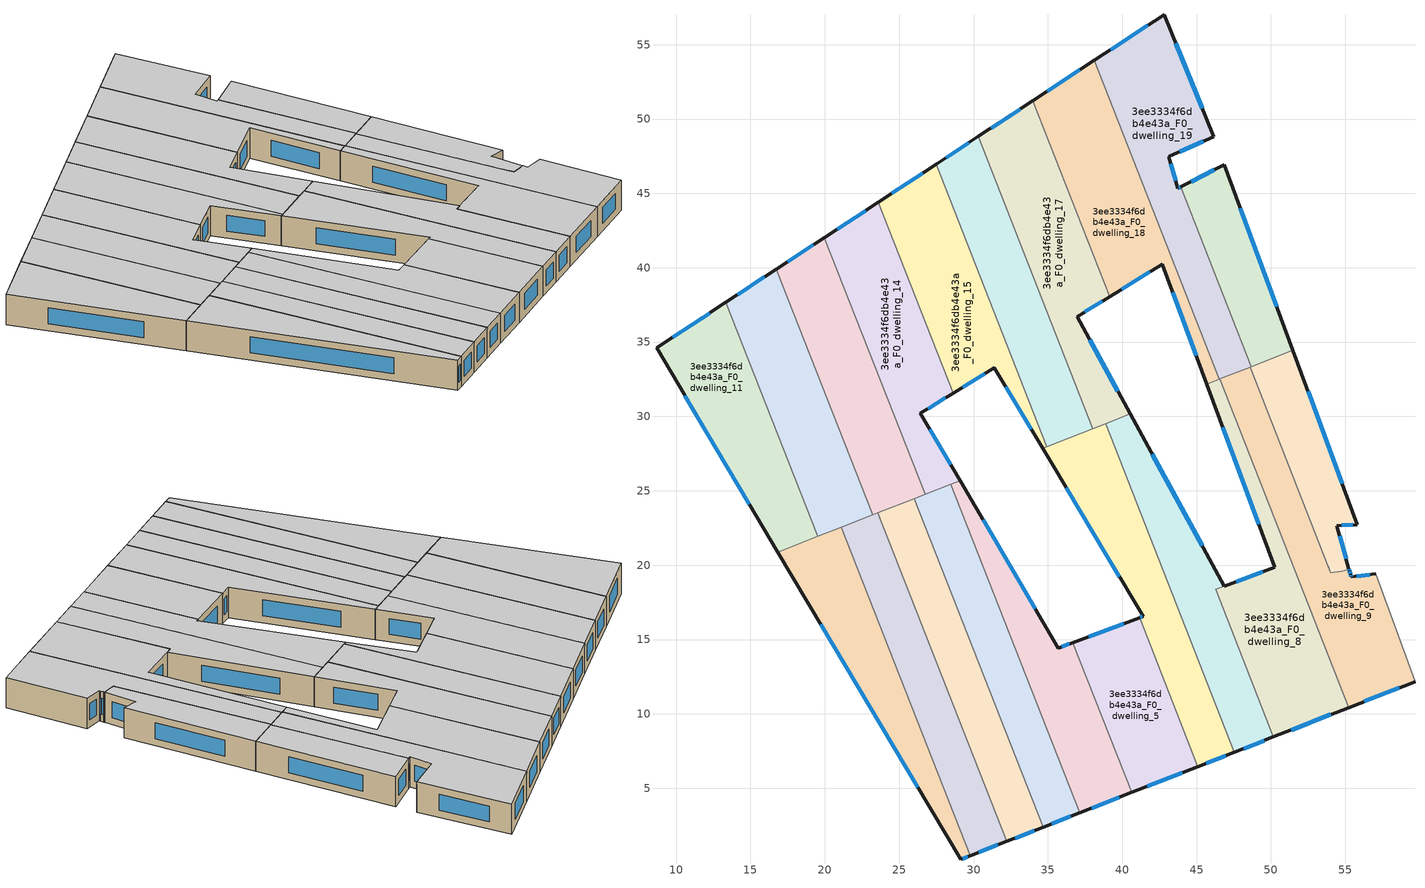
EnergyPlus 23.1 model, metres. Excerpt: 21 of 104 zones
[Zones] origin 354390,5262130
3ee3334f6db4e43a_F0_dwelling_0
 floor ground (EU_floor_Construction): 21.11,22.55 29.77,0.46 29.12,0.21 16.84,20.88 z0
 wall outside (EU_wall_Construction): 16.84,20.88 29.12,0.21 29.77,0.46 z0:3
 wall to 3ee3334f6db4e43a_F0_dwelling_1 (EU_wall_Construction): 29.77,0.46 21.11,22.55 z0:3
 wall to 3ee3334f6db4e43a_F0_dwelling_11 (EU_wall_Construction): 19.52,21.93 16.84,20.88 z0:3
 wall to 3ee3334f6db4e43a_F0_dwelling_12 (EU_wall_Construction): 21.11,22.55 19.52,21.93 z0:3
 window (EU_Window_Construction): 29.28,0.27 29.61,0.4 / 19.73,16.03 26.24,5.07 z0.7:2.3
 ceiling to 3ee3334f6db4e43a_F1_dwelling_0 (EU_floor_Construction): 29.77,0.46 21.11,22.55 16.84,20.88 29.12,0.21 z3
3ee3334f6db4e43a_F0_dwelling_1
 floor ground (EU_floor_Construction): 23.57,23.52 32.22,1.42 29.77,0.46 21.11,22.55 z0
 wall outside (EU_wall_Construction): 29.77,0.46 32.22,1.42 z0:3
 wall to 3ee3334f6db4e43a_F0_dwelling_2 (EU_wall_Construction): 32.22,1.42 23.57,23.52 z0:3
 wall to 3ee3334f6db4e43a_F0_dwelling_12 (EU_wall_Construction): 23.21,23.38 21.11,22.55 z0:3
 wall to 3ee3334f6db4e43a_F0_dwelling_13 (EU_wall_Construction): 23.56,23.52 23.21,23.38 z0:3
 window (EU_Window_Construction): 30.34,0.69 31.64,1.2 z0.7:2.3
 ceiling to 3ee3334f6db4e43a_F1_dwelling_1 (EU_floor_Construction): 32.22,1.42 23.57,23.52 21.11,22.55 29.77,0.46 z3
3ee3334f6db4e43a_F0_dwelling_10
 floor ground (EU_floor_Construction): 51.48,34.45 55.81,22.73 54.42,22.67 55.24,19.74 54.76,19.58 54.02,19.48 53.97,19.63 53.88,19.85 53.86,19.91 48.6,33.32 z0
 wall outside (EU_wall_Construction): 55.24,19.74 54.42,22.67 55.81,22.73 51.48,34.45 z0:3
 wall to 3ee3334f6db4e43a_F0_dwelling_9 (EU_wall_Construction): 48.6,33.32 53.86,19.91 53.88,19.85 53.97,19.63 54.02,19.48 54.76,19.58 55.24,19.74 z0:3
 wall to 3ee3334f6db4e43a_F0_dwelling_20 (EU_wall_Construction): 51.48,34.45 48.68,33.36 z0:3
 wall to 3ee3334f6db4e43a_F0_dwelling_19 (EU_wall_Construction): 48.68,33.36 48.6,33.32 z0:3
 window (EU_Window_Construction): 54.79,25.48 52.49,31.7 / 54.75,22.68 55.49,22.72 / 55.05,20.43 54.62,21.98 z0.7:2.3
 ceiling to 3ee3334f6db4e43a_F1_dwelling_10 (EU_floor_Construction): 55.24,19.74 54.42,22.67 55.81,22.73 51.48,34.45 48.6,33.32 53.86,19.91 53.88,19.85 53.97,19.63 54.02,19.48 54.76,19.58 z3
3ee3334f6db4e43a_F0_dwelling_11
 floor ground (EU_floor_Construction): 13.35,37.67 19.52,21.93 16.84,20.88 8.68,34.61 z0
 wall outside (EU_wall_Construction): 13.35,37.67 8.68,34.61 16.84,20.88 z0:3
 wall to 3ee3334f6db4e43a_F0_dwelling_12 (EU_wall_Construction): 19.52,21.93 13.35,37.67 z0:3
 window (EU_Window_Construction): 10.6,31.39 14.93,24.11 / 12.25,36.96 9.78,35.33 z0.7:2.3
 ceiling to 3ee3334f6db4e43a_F1_dwelling_11 (EU_floor_Construction): 19.52,21.93 13.35,37.67 8.68,34.61 16.84,20.88 z3
3ee3334f6db4e43a_F0_dwelling_12
 floor ground (EU_floor_Construction): 16.74,39.9 23.21,23.38 19.52,21.93 13.35,37.67 z0
 wall outside (EU_wall_Construction): 16.74,39.9 13.35,37.67 z0:3
 wall to 3ee3334f6db4e43a_F0_dwelling_13 (EU_wall_Construction): 23.21,23.38 16.74,39.9 z0:3
 window (EU_Window_Construction): 15.94,39.38 14.14,38.2 z0.7:2.3
 ceiling to 3ee3334f6db4e43a_F1_dwelling_12 (EU_floor_Construction): 23.21,23.38 16.74,39.9 13.35,37.67 19.52,21.93 z3
3ee3334f6db4e43a_F0_dwelling_13
 floor ground (EU_floor_Construction): 19.98,42.03 26.74,24.76 23.21,23.38 16.74,39.9 z0
 wall outside (EU_wall_Construction): 19.98,42.03 16.74,39.9 z0:3
 wall to 3ee3334f6db4e43a_F0_dwelling_14 (EU_wall_Construction): 26.74,24.76 19.98,42.03 z0:3
 wall to 3ee3334f6db4e43a_F0_dwelling_2 (EU_wall_Construction): 23.57,23.52 26.02,24.48 z0:3
 wall to 3ee3334f6db4e43a_F0_dwelling_3 (EU_wall_Construction): 26.02,24.48 26.74,24.76 z0:3
 window (EU_Window_Construction): 19.22,41.53 17.5,40.4 z0.7:2.3
 ceiling to 3ee3334f6db4e43a_F1_dwelling_13 (EU_floor_Construction): 26.74,24.76 19.98,42.03 16.74,39.9 23.21,23.38 z3
3ee3334f6db4e43a_F0_dwelling_14
 floor ground (EU_floor_Construction): 23.59,44.4 28.62,31.56 26.43,30.21 29.09,25.68 26.74,24.76 19.98,42.03 z0
 wall outside (EU_wall_Construction): 23.59,44.4 19.98,42.03 / 29.09,25.68 26.43,30.21 28.62,31.56 z0:3
 wall to 3ee3334f6db4e43a_F0_dwelling_15 (EU_wall_Construction): 28.62,31.56 23.59,44.4 z0:3
 wall to 3ee3334f6db4e43a_F0_dwelling_3 (EU_wall_Construction): 26.74,24.76 28.47,25.44 z0:3
 wall to 3ee3334f6db4e43a_F0_dwelling_4 (EU_wall_Construction): 28.47,25.44 29.09,25.68 z0:3
 window (EU_Window_Construction): 22.75,43.84 20.83,42.59 / 26.95,30.53 28.11,31.24 / 28.47,26.75 27.06,29.15 z0.7:2.3
 ceiling to 3ee3334f6db4e43a_F1_dwelling_14 (EU_floor_Construction): 29.09,25.68 26.43,30.21 28.62,31.56 23.59,44.4 19.98,42.03 26.74,24.76 z3
3ee3334f6db4e43a_F0_dwelling_15
 floor ground (EU_floor_Construction): 27.5,46.97 34.94,27.97 34.64,27.85 31.4,33.27 28.62,31.56 23.59,44.4 z0
 wall outside (EU_wall_Construction): 27.5,46.97 23.59,44.4 / 28.62,31.56 31.4,33.27 34.64,27.85 z0:3
 wall to 3ee3334f6db4e43a_F0_dwelling_16 (EU_wall_Construction): 34.94,27.97 27.5,46.97 z0:3
 wall to 3ee3334f6db4e43a_F0_dwelling_6 (EU_wall_Construction): 34.64,27.85 34.94,27.97 z0:3
 window (EU_Window_Construction): 26.58,46.36 24.51,45 / 32.16,32 33.88,29.13 / 29.28,31.96 30.75,32.87 z0.7:2.3
 ceiling to 3ee3334f6db4e43a_F1_dwelling_15 (EU_floor_Construction): 34.94,27.97 27.5,46.97 23.59,44.4 28.62,31.56 31.4,33.27 34.64,27.85 z3
3ee3334f6db4e43a_F0_dwelling_16
 floor ground (EU_floor_Construction): 30.33,48.83 38.03,29.18 34.94,27.97 27.5,46.97 z0
 wall outside (EU_wall_Construction): 30.33,48.83 27.5,46.97 z0:3
 wall to 3ee3334f6db4e43a_F0_dwelling_17 (EU_wall_Construction): 38.03,29.18 30.33,48.83 z0:3
 wall to 3ee3334f6db4e43a_F0_dwelling_6 (EU_wall_Construction): 34.94,27.97 38.03,29.18 z0:3
 window (EU_Window_Construction): 29.67,48.39 28.17,47.4 z0.7:2.3
 ceiling to 3ee3334f6db4e43a_F1_dwelling_16 (EU_floor_Construction): 38.03,29.18 30.33,48.83 27.5,46.97 34.94,27.97 z3
3ee3334f6db4e43a_F0_dwelling_17
 floor ground (EU_floor_Construction): 33.99,51.23 39.15,38.05 36.98,36.71 40.54,30.17 38.03,29.18 30.33,48.83 z0
 wall outside (EU_wall_Construction): 33.99,51.23 30.33,48.83 / 40.54,30.17 36.98,36.71 39.15,38.05 z0:3
 wall to 3ee3334f6db4e43a_F0_dwelling_18 (EU_wall_Construction): 39.15,38.05 33.99,51.23 z0:3
 wall to 3ee3334f6db4e43a_F0_dwelling_7 (EU_wall_Construction): 38.89,29.52 40.54,30.17 z0:3
 wall to 3ee3334f6db4e43a_F0_dwelling_6 (EU_wall_Construction): 38.03,29.18 38.89,29.52 z0:3
 window (EU_Window_Construction): 33.13,50.66 31.19,49.39 / 37.49,37.03 38.64,37.73 / 39.71,31.7 37.82,35.17 z0.7:2.3
 ceiling to 3ee3334f6db4e43a_F1_dwelling_17 (EU_floor_Construction): 40.54,30.17 36.98,36.71 39.15,38.05 33.99,51.23 30.33,48.83 38.03,29.18 z3
3ee3334f6db4e43a_F0_dwelling_18
 floor ground (EU_floor_Construction): 38.12,53.94 46.52,32.51 45.68,32.18 42.69,40.23 39.15,38.05 33.99,51.23 z0
 wall outside (EU_wall_Construction): 39.15,38.05 42.69,40.23 45.68,32.18 / 38.12,53.94 33.99,51.23 z0:3
 wall to 3ee3334f6db4e43a_F0_dwelling_19 (EU_wall_Construction): 46.52,32.51 38.12,53.94 z0:3
 wall to 3ee3334f6db4e43a_F0_dwelling_8 (EU_wall_Construction): 45.68,32.18 46.52,32.51 z0:3
 window (EU_Window_Construction): 43.39,38.34 44.98,34.07 / 39.98,38.56 41.86,39.72 / 37.15,53.3 34.96,51.87 z0.7:2.3
 ceiling to 3ee3334f6db4e43a_F1_dwelling_18 (EU_floor_Construction): 46.52,32.51 38.12,53.94 33.99,51.23 39.15,38.05 42.69,40.23 45.68,32.18 z3
3ee3334f6db4e43a_F0_dwelling_19
 floor ground (EU_floor_Construction): 42.82,57.03 46.16,48.8 43.15,47.49 43.14,47.48 43.74,45.35 43.95,45.45 48.68,33.36 46.52,32.51 38.12,53.94 z0
 wall outside (EU_wall_Construction): 43.95,45.45 43.74,45.35 43.14,47.48 43.15,47.49 46.16,48.8 42.82,57.03 38.12,53.94 z0:3
 wall to 3ee3334f6db4e43a_F0_dwelling_20 (EU_wall_Construction): 48.68,33.36 43.95,45.45 z0:3
 wall to 3ee3334f6db4e43a_F0_dwelling_9 (EU_wall_Construction): 46.57,32.53 48.6,33.32 z0:3
 wall to 3ee3334f6db4e43a_F0_dwelling_8 (EU_wall_Construction): 46.52,32.51 46.57,32.53 z0:3
 window (EU_Window_Construction): 45.38,50.73 43.61,55.1 / 43.86,47.79 45.45,48.49 / 43.6,45.85 43.28,46.98 / 43.9,45.43 43.79,45.37 / 41.72,56.3 39.23,54.67 z0.7:2.3
 ceiling to 3ee3334f6db4e43a_F1_dwelling_19 (EU_floor_Construction): 48.68,33.36 43.95,45.45 43.74,45.35 43.14,47.48 43.15,47.49 46.16,48.8 42.82,57.03 38.12,53.94 46.52,32.51 z3
3ee3334f6db4e43a_F0_dwelling_2
 floor ground (EU_floor_Construction): 26.02,24.48 34.67,2.38 32.22,1.42 23.57,23.52 z0
 wall outside (EU_wall_Construction): 32.22,1.42 34.67,2.38 z0:3
 wall to 3ee3334f6db4e43a_F0_dwelling_3 (EU_wall_Construction): 34.67,2.38 26.02,24.48 z0:3
 window (EU_Window_Construction): 32.8,1.65 34.1,2.16 z0.7:2.3
 ceiling to 3ee3334f6db4e43a_F1_dwelling_2 (EU_floor_Construction): 34.67,2.38 26.02,24.48 23.57,23.52 32.22,1.42 z3
3ee3334f6db4e43a_F0_dwelling_20
 floor ground (EU_floor_Construction): 46.86,46.92 51.48,34.45 48.68,33.36 43.95,45.45 z0
 wall outside (EU_wall_Construction): 51.48,34.45 46.86,46.92 43.95,45.45 z0:3
 window (EU_Window_Construction): 46.18,46.57 44.63,45.8 / 50.39,37.38 47.94,43.99 z0.7:2.3
 ceiling to 3ee3334f6db4e43a_F1_dwelling_20 (EU_floor_Construction): 51.48,34.45 46.86,46.92 43.95,45.45 48.68,33.36 z3
3ee3334f6db4e43a_F0_dwelling_3
 floor ground (EU_floor_Construction): 28.47,25.44 37.13,3.34 34.67,2.38 26.02,24.48 z0
 wall outside (EU_wall_Construction): 34.67,2.38 37.13,3.34 z0:3
 wall to 3ee3334f6db4e43a_F0_dwelling_4 (EU_wall_Construction): 37.13,3.34 28.47,25.44 z0:3
 window (EU_Window_Construction): 35.25,2.61 36.55,3.12 z0.7:2.3
 ceiling to 3ee3334f6db4e43a_F1_dwelling_3 (EU_floor_Construction): 37.13,3.34 28.47,25.44 26.02,24.48 34.67,2.38 z3
3ee3334f6db4e43a_F0_dwelling_4
 floor ground (EU_floor_Construction): 29.09,25.68 35.7,14.42 36.69,14.79 40.64,4.72 37.13,3.34 28.47,25.44 z0
 wall outside (EU_wall_Construction): 36.69,14.79 35.7,14.42 29.09,25.68 / 37.13,3.34 40.64,4.72 z0:3
 wall to 3ee3334f6db4e43a_F0_dwelling_5 (EU_wall_Construction): 40.64,4.72 36.69,14.79 z0:3
 window (EU_Window_Construction): 34.15,17.07 30.64,23.04 / 36.45,14.71 35.93,14.51 / 37.95,3.67 39.81,4.39 z0.7:2.3
 ceiling to 3ee3334f6db4e43a_F1_dwelling_4 (EU_floor_Construction): 40.64,4.72 36.69,14.79 35.7,14.42 29.09,25.68 28.47,25.44 37.13,3.34 z3
3ee3334f6db4e43a_F0_dwelling_5
 floor ground (EU_floor_Construction): 41.16,16.46 45.08,6.46 40.64,4.72 36.69,14.79 z0
 wall outside (EU_wall_Construction): 40.64,4.72 45.08,6.46 / 41.16,16.46 36.69,14.79 z0:3
 wall to 3ee3334f6db4e43a_F0_dwelling_6 (EU_wall_Construction): 45.08,6.46 41.16,16.46 z0:3
 window (EU_Window_Construction): 41.68,5.12 44.04,6.05 / 40.11,16.07 37.74,15.19 z0.7:2.3
 ceiling to 3ee3334f6db4e43a_F1_dwelling_5 (EU_floor_Construction): 45.08,6.46 41.16,16.46 36.69,14.79 40.64,4.72 z3
3ee3334f6db4e43a_F0_dwelling_6
 floor ground (EU_floor_Construction): 38.89,29.52 47.55,7.42 45.08,6.46 41.16,16.46 41.4,16.55 34.64,27.85 z0
 wall outside (EU_wall_Construction): 45.08,6.46 47.55,7.42 / 34.64,27.85 41.4,16.55 41.16,16.46 z0:3
 wall to 3ee3334f6db4e43a_F0_dwelling_7 (EU_wall_Construction): 47.55,7.42 38.89,29.52 z0:3
 window (EU_Window_Construction): 45.66,6.68 46.97,7.19 / 41.35,16.53 41.22,16.48 / 36.23,25.2 39.81,19.21 z0.7:2.3
 ceiling to 3ee3334f6db4e43a_F1_dwelling_6 (EU_floor_Construction): 47.55,7.42 38.89,29.52 34.64,27.85 41.4,16.55 41.16,16.46 45.08,6.46 z3
3ee3334f6db4e43a_F0_dwelling_7
 floor ground (EU_floor_Construction): 40.54,30.17 46.85,18.6 46.28,18.38 50.17,8.45 47.55,7.42 38.89,29.52 z0
 wall outside (EU_wall_Construction): 47.55,7.42 50.17,8.45 / 46.85,18.6 40.54,30.17 z0:3
 wall to 3ee3334f6db4e43a_F0_dwelling_8 (EU_wall_Construction): 50.17,8.45 46.28,18.38 46.85,18.6 z0:3
 window (EU_Window_Construction): 48.16,7.66 49.55,8.21 / 45.37,21.31 42.02,27.45 z0.7:2.3
 ceiling to 3ee3334f6db4e43a_F1_dwelling_7 (EU_floor_Construction): 50.17,8.45 46.28,18.38 46.85,18.6 40.54,30.17 38.89,29.52 47.55,7.42 z3
3ee3334f6db4e43a_F0_dwelling_8
 floor ground (EU_floor_Construction): 46.57,32.53 55.22,10.43 50.17,8.45 46.28,18.38 50.26,19.87 45.68,32.18 z0
 wall outside (EU_wall_Construction): 45.68,32.18 50.26,19.87 46.85,18.6 / 50.17,8.45 55.22,10.43 z0:3
 wall to 3ee3334f6db4e43a_F0_dwelling_9 (EU_wall_Construction): 55.22,10.43 46.57,32.53 z0:3
 window (EU_Window_Construction): 49.46,19.57 47.65,18.9 / 46.76,29.29 49.18,22.76 / 51.35,8.91 54.04,9.96 z0.7:2.3
 ceiling to 3ee3334f6db4e43a_F1_dwelling_8 (EU_floor_Construction): 55.22,10.43 46.57,32.53 45.68,32.18 50.26,19.87 46.28,18.38 50.17,8.45 z3
3ee3334f6db4e43a_F0_dwelling_9
 floor ground (EU_floor_Construction): 48.6,33.32 54.02,19.48 54.76,19.58 55.24,19.74 55.27,19.64 55.35,19.35 55.39,19.21 57.04,19.42 59.69,12.17 55.22,10.43 46.57,32.53 z0
 wall outside (EU_wall_Construction): 57.04,19.42 55.39,19.21 55.35,19.35 55.27,19.64 55.24,19.74 / 55.22,10.43 59.69,12.17 z0:3
 wall adiabatic (EU_wall_Construction): 59.69,12.17 57.04,19.42 z0:3
 window (EU_Window_Construction): 55.26,19.67 55.25,19.72 / 55.33,19.42 55.29,19.58 / 55.38,19.24 55.36,19.32 / 56.65,19.37 55.78,19.26 / 56.27,10.84 58.64,11.76 z0.7:2.3
 ceiling to 3ee3334f6db4e43a_F1_dwelling_9 (EU_floor_Construction): 59.69,12.17 57.04,19.42 55.39,19.21 55.35,19.35 55.27,19.64 55.24,19.74 54.76,19.58 54.02,19.48 48.6,33.32 46.57,32.53 55.22,10.43 z3
[Building]
EU S2 Campaign: North Axis=0; Terrain=City; Solar Distribution=FullExterior
[Site:Location]
Budapest.Ferenc.Liszt.Intl.AP: Latitude=47.437; Longitude=19.256; Time Zone=1; Elevation=185
[SizingPeriod:WeatherFileDays]
AnnualSizingPeriod: Begin Month=1; Begin Day of Month=1; End Month=12; End Day of Month=31; Day of Week for Start Day=Monday; Use Weather File Daylight Saving Period=No; Use Weather File Rain and Snow Indicators=No
[MATERIAL]
EU_InternalMass_Material: Roughness=MediumRough; Thickness=0.1; Conductivity=1; Density=1800; Specific Heat=900; Thermal Absorptance=0.9; Solar Absorptance=0.7; Visible Absorptance=0.7
[MATERIAL:NOMASS] Roughness=MediumRough; Thermal Absorptance=0.9; Solar Absorptance=0.7; Visible Absorptance=0.7
Name | Thermal Resistance
EU_wall_NoMass | 0.832559
EU_floor_NoMass | 0.872794
[WINDOWMATERIAL:SIMPLEGLAZINGSYSTEM]
EU_Window_SimpleGlazing: UFactor=2.79869; Solar Heat Gain Coefficient=0.75; Visible Transmittance=0.75
[CONSTRUCTION]
EU_wall_Construction: EU_wall_NoMass
EU_floor_Construction: EU_floor_NoMass
EU_Window_Construction: EU_Window_SimpleGlazing
EU_InternalMass_Construction: EU_InternalMass_Material
[ZONE] Type=1; Multiplier=1; Ceiling Height=autocalculate; Floor Area=autocalculate; Part of Total Floor Area=Yes
Name | Volume
3ee3334f6db4e43a_F0_dwelling_0 | 187.639
3ee3334f6db4e43a_F0_dwelling_1 | 187.633
3ee3334f6db4e43a_F0_dwelling_10 | 120.564
3ee3334f6db4e43a_F0_dwelling_11 | 206.401
3ee3334f6db4e43a_F0_dwelling_12 | 206.419
3ee3334f6db4e43a_F0_dwelling_13 | 206.41
3ee3334f6db4e43a_F0_dwelling_14 | 206.378
3ee3334f6db4e43a_F0_dwelling_15 | 206.388
3ee3334f6db4e43a_F0_dwelling_16 | 206.421
3ee3334f6db4e43a_F0_dwelling_17 | 229.722
3ee3334f6db4e43a_F0_dwelling_18 | 227.803
3ee3334f6db4e43a_F0_dwelling_19 | 245.049
3ee3334f6db4e43a_F0_dwelling_2 | 187.675
3ee3334f6db4e43a_F0_dwelling_20 | 123.034
3ee3334f6db4e43a_F0_dwelling_3 | 187.608
3ee3334f6db4e43a_F0_dwelling_4 | 187.624
3ee3334f6db4e43a_F0_dwelling_5 | 154.588
3ee3334f6db4e43a_F0_dwelling_6 | 220.7
3ee3334f6db4e43a_F0_dwelling_7 | 192.039
3ee3334f6db4e43a_F0_dwelling_8 | 215.268
3ee3334f6db4e43a_F0_dwelling_9 | 222.647
[INTERNALMASS] Construction=EU_InternalMass_Construction
Name | Zone or ZoneList | Surface Area
3ee3334f6db4e43a_F0_dwelling_0_EU_InternalMass | 3ee3334f6db4e43a_F0_dwelling_0 | 62.5464
3ee3334f6db4e43a_F0_dwelling_1_EU_InternalMass | 3ee3334f6db4e43a_F0_dwelling_1 | 62.5442
3ee3334f6db4e43a_F0_dwelling_2_EU_InternalMass | 3ee3334f6db4e43a_F0_dwelling_2 | 62.5582
3ee3334f6db4e43a_F0_dwelling_3_EU_InternalMass | 3ee3334f6db4e43a_F0_dwelling_3 | 62.5361
3ee3334f6db4e43a_F0_dwelling_4_EU_InternalMass | 3ee3334f6db4e43a_F0_dwelling_4 | 62.5412
3ee3334f6db4e43a_F0_dwelling_5_EU_InternalMass | 3ee3334f6db4e43a_F0_dwelling_5 | 51.5294
3ee3334f6db4e43a_F0_dwelling_6_EU_InternalMass | 3ee3334f6db4e43a_F0_dwelling_6 | 73.5694
3ee3334f6db4e43a_F0_dwelling_7_EU_InternalMass | 3ee3334f6db4e43a_F0_dwelling_7 | 64.0149
3ee3334f6db4e43a_F0_dwelling_8_EU_InternalMass | 3ee3334f6db4e43a_F0_dwelling_8 | 71.7698
3ee3334f6db4e43a_F0_dwelling_9_EU_InternalMass | 3ee3334f6db4e43a_F0_dwelling_9 | 74.2145
3ee3334f6db4e43a_F0_dwelling_10_EU_InternalMass | 3ee3334f6db4e43a_F0_dwelling_10 | 40.1876
3ee3334f6db4e43a_F0_dwelling_11_EU_InternalMass | 3ee3334f6db4e43a_F0_dwelling_11 | 68.8003
3ee3334f6db4e43a_F0_dwelling_12_EU_InternalMass | 3ee3334f6db4e43a_F0_dwelling_12 | 68.8062
3ee3334f6db4e43a_F0_dwelling_13_EU_InternalMass | 3ee3334f6db4e43a_F0_dwelling_13 | 68.8034
3ee3334f6db4e43a_F0_dwelling_14_EU_InternalMass | 3ee3334f6db4e43a_F0_dwelling_14 | 68.7925
3ee3334f6db4e43a_F0_dwelling_15_EU_InternalMass | 3ee3334f6db4e43a_F0_dwelling_15 | 68.7961
3ee3334f6db4e43a_F0_dwelling_16_EU_InternalMass | 3ee3334f6db4e43a_F0_dwelling_16 | 68.807
3ee3334f6db4e43a_F0_dwelling_17_EU_InternalMass | 3ee3334f6db4e43a_F0_dwelling_17 | 76.5685
3ee3334f6db4e43a_F0_dwelling_18_EU_InternalMass | 3ee3334f6db4e43a_F0_dwelling_18 | 75.9427
3ee3334f6db4e43a_F0_dwelling_19_EU_InternalMass | 3ee3334f6db4e43a_F0_dwelling_19 | 81.679
3ee3334f6db4e43a_F0_dwelling_20_EU_InternalMass | 3ee3334f6db4e43a_F0_dwelling_20 | 41.0113
[OTHEREQUIPMENT] Fuel Type=Electricity; Design Level Calculation Method=Watts/Area; Power per Zone Floor Area=1; Fraction Latent=0; Fraction Radiant=0; Fraction Lost=0; Carbon Dioxide Generation Rate=0; EndUse Subcategory=EU_Step8_InternalGains
Name | Zone or ZoneList or Space or SpaceList | Schedule
EU_Step8_InternalGain_3ee3334f6db4e43a_F0_dwelling_0_f000 | 3ee3334f6db4e43a_F0_dwelling_0 | EU_Step8_GainSchedule_3ee3334f6db4e43a_F0_dwelling_0_f000
EU_Step8_InternalGain_3ee3334f6db4e43a_F0_dwelling_1_f000 | 3ee3334f6db4e43a_F0_dwelling_1 | EU_Step8_GainSchedule_3ee3334f6db4e43a_F0_dwelling_1_f000
EU_Step8_InternalGain_3ee3334f6db4e43a_F0_dwelling_2_f000 | 3ee3334f6db4e43a_F0_dwelling_2 | EU_Step8_GainSchedule_3ee3334f6db4e43a_F0_dwelling_2_f000
EU_Step8_InternalGain_3ee3334f6db4e43a_F0_dwelling_3_f000 | 3ee3334f6db4e43a_F0_dwelling_3 | EU_Step8_GainSchedule_3ee3334f6db4e43a_F0_dwelling_3_f000
EU_Step8_InternalGain_3ee3334f6db4e43a_F0_dwelling_4_f000 | 3ee3334f6db4e43a_F0_dwelling_4 | EU_Step8_GainSchedule_3ee3334f6db4e43a_F0_dwelling_4_f000
EU_Step8_InternalGain_3ee3334f6db4e43a_F0_dwelling_5_f000 | 3ee3334f6db4e43a_F0_dwelling_5 | EU_Step8_GainSchedule_3ee3334f6db4e43a_F0_dwelling_5_f000
EU_Step8_InternalGain_3ee3334f6db4e43a_F0_dwelling_6_f000 | 3ee3334f6db4e43a_F0_dwelling_6 | EU_Step8_GainSchedule_3ee3334f6db4e43a_F0_dwelling_6_f000
EU_Step8_InternalGain_3ee3334f6db4e43a_F0_dwelling_7_f000 | 3ee3334f6db4e43a_F0_dwelling_7 | EU_Step8_GainSchedule_3ee3334f6db4e43a_F0_dwelling_7_f000
EU_Step8_InternalGain_3ee3334f6db4e43a_F0_dwelling_8_f000 | 3ee3334f6db4e43a_F0_dwelling_8 | EU_Step8_GainSchedule_3ee3334f6db4e43a_F0_dwelling_8_f000
EU_Step8_InternalGain_3ee3334f6db4e43a_F0_dwelling_9_f000 | 3ee3334f6db4e43a_F0_dwelling_9 | EU_Step8_GainSchedule_3ee3334f6db4e43a_F0_dwelling_9_f000
EU_Step8_InternalGain_3ee3334f6db4e43a_F0_dwelling_10_f000 | 3ee3334f6db4e43a_F0_dwelling_10 | EU_Step8_GainSchedule_3ee3334f6db4e43a_F0_dwelling_10_f000
EU_Step8_InternalGain_3ee3334f6db4e43a_F0_dwelling_11_f000 | 3ee3334f6db4e43a_F0_dwelling_11 | EU_Step8_GainSchedule_3ee3334f6db4e43a_F0_dwelling_11_f000
EU_Step8_InternalGain_3ee3334f6db4e43a_F0_dwelling_12_f000 | 3ee3334f6db4e43a_F0_dwelling_12 | EU_Step8_GainSchedule_3ee3334f6db4e43a_F0_dwelling_12_f000
EU_Step8_InternalGain_3ee3334f6db4e43a_F0_dwelling_13_f000 | 3ee3334f6db4e43a_F0_dwelling_13 | EU_Step8_GainSchedule_3ee3334f6db4e43a_F0_dwelling_13_f000
EU_Step8_InternalGain_3ee3334f6db4e43a_F0_dwelling_14_f000 | 3ee3334f6db4e43a_F0_dwelling_14 | EU_Step8_GainSchedule_3ee3334f6db4e43a_F0_dwelling_14_f000
EU_Step8_InternalGain_3ee3334f6db4e43a_F0_dwelling_15_f000 | 3ee3334f6db4e43a_F0_dwelling_15 | EU_Step8_GainSchedule_3ee3334f6db4e43a_F0_dwelling_15_f000
EU_Step8_InternalGain_3ee3334f6db4e43a_F0_dwelling_16_f000 | 3ee3334f6db4e43a_F0_dwelling_16 | EU_Step8_GainSchedule_3ee3334f6db4e43a_F0_dwelling_16_f000
EU_Step8_InternalGain_3ee3334f6db4e43a_F0_dwelling_17_f000 | 3ee3334f6db4e43a_F0_dwelling_17 | EU_Step8_GainSchedule_3ee3334f6db4e43a_F0_dwelling_17_f000
EU_Step8_InternalGain_3ee3334f6db4e43a_F0_dwelling_18_f000 | 3ee3334f6db4e43a_F0_dwelling_18 | EU_Step8_GainSchedule_3ee3334f6db4e43a_F0_dwelling_18_f000
EU_Step8_InternalGain_3ee3334f6db4e43a_F0_dwelling_19_f000 | 3ee3334f6db4e43a_F0_dwelling_19 | EU_Step8_GainSchedule_3ee3334f6db4e43a_F0_dwelling_19_f000
EU_Step8_InternalGain_3ee3334f6db4e43a_F0_dwelling_20_f000 | 3ee3334f6db4e43a_F0_dwelling_20 | EU_Step8_GainSchedule_3ee3334f6db4e43a_F0_dwelling_20_f000
[ZONEVENTILATION:DESIGNFLOWRATE] Schedule=EU_AlwaysOn; Design Flow Rate Calculation Method=AirChanges/Hour; Air Changes per Hour=0.475469; Ventilation Type=Natural; Fan Pressure Rise=0; Fan Total Efficiency=1; Constant Term Coefficient=1; Temperature Term Coefficient=0; Velocity Term Coefficient=0; Velocity Squared Term Coefficient=0; Minimum Indoor Temperature=-100; Maximum Indoor Temperature=100; Delta Temperature=-100; Minimum Outdoor Temperature=-100; Maximum Outdoor Temperature=100; Maximum Wind Speed=40
Name | Zone or ZoneList or Space or SpaceList
EU_ConstantAir_3ee3334f6db4e43a_F0_dwelling_0 | 3ee3334f6db4e43a_F0_dwelling_0
EU_ConstantAir_3ee3334f6db4e43a_F0_dwelling_1 | 3ee3334f6db4e43a_F0_dwelling_1
EU_ConstantAir_3ee3334f6db4e43a_F0_dwelling_2 | 3ee3334f6db4e43a_F0_dwelling_2
EU_ConstantAir_3ee3334f6db4e43a_F0_dwelling_3 | 3ee3334f6db4e43a_F0_dwelling_3
EU_ConstantAir_3ee3334f6db4e43a_F0_dwelling_4 | 3ee3334f6db4e43a_F0_dwelling_4
EU_ConstantAir_3ee3334f6db4e43a_F0_dwelling_5 | 3ee3334f6db4e43a_F0_dwelling_5
EU_ConstantAir_3ee3334f6db4e43a_F0_dwelling_6 | 3ee3334f6db4e43a_F0_dwelling_6
EU_ConstantAir_3ee3334f6db4e43a_F0_dwelling_7 | 3ee3334f6db4e43a_F0_dwelling_7
EU_ConstantAir_3ee3334f6db4e43a_F0_dwelling_8 | 3ee3334f6db4e43a_F0_dwelling_8
EU_ConstantAir_3ee3334f6db4e43a_F0_dwelling_9 | 3ee3334f6db4e43a_F0_dwelling_9
EU_ConstantAir_3ee3334f6db4e43a_F0_dwelling_10 | 3ee3334f6db4e43a_F0_dwelling_10
EU_ConstantAir_3ee3334f6db4e43a_F0_dwelling_11 | 3ee3334f6db4e43a_F0_dwelling_11
EU_ConstantAir_3ee3334f6db4e43a_F0_dwelling_12 | 3ee3334f6db4e43a_F0_dwelling_12
EU_ConstantAir_3ee3334f6db4e43a_F0_dwelling_13 | 3ee3334f6db4e43a_F0_dwelling_13
EU_ConstantAir_3ee3334f6db4e43a_F0_dwelling_14 | 3ee3334f6db4e43a_F0_dwelling_14
EU_ConstantAir_3ee3334f6db4e43a_F0_dwelling_15 | 3ee3334f6db4e43a_F0_dwelling_15
EU_ConstantAir_3ee3334f6db4e43a_F0_dwelling_16 | 3ee3334f6db4e43a_F0_dwelling_16
EU_ConstantAir_3ee3334f6db4e43a_F0_dwelling_17 | 3ee3334f6db4e43a_F0_dwelling_17
EU_ConstantAir_3ee3334f6db4e43a_F0_dwelling_18 | 3ee3334f6db4e43a_F0_dwelling_18
EU_ConstantAir_3ee3334f6db4e43a_F0_dwelling_19 | 3ee3334f6db4e43a_F0_dwelling_19
EU_ConstantAir_3ee3334f6db4e43a_F0_dwelling_20 | 3ee3334f6db4e43a_F0_dwelling_20
[HVACTEMPLATE:THERMOSTAT] Constant Heating Setpoint=20; Constant Cooling Setpoint=50
EU_HeatOnly_3ee3334f6db4e43a_F0_dwelling_0; EU_HeatOnly_3ee3334f6db4e43a_F0_dwelling_1; EU_HeatOnly_3ee3334f6db4e43a_F0_dwelling_2; EU_HeatOnly_3ee3334f6db4e43a_F0_dwelling_3; EU_HeatOnly_3ee3334f6db4e43a_F0_dwelling_4; EU_HeatOnly_3ee3334f6db4e43a_F0_dwelling_5; EU_HeatOnly_3ee3334f6db4e43a_F0_dwelling_6; EU_HeatOnly_3ee3334f6db4e43a_F0_dwelling_7; EU_HeatOnly_3ee3334f6db4e43a_F0_dwelling_8; EU_HeatOnly_3ee3334f6db4e43a_F0_dwelling_9; EU_HeatOnly_3ee3334f6db4e43a_F0_dwelling_10; EU_HeatOnly_3ee3334f6db4e43a_F0_dwelling_11; EU_HeatOnly_3ee3334f6db4e43a_F0_dwelling_12; EU_HeatOnly_3ee3334f6db4e43a_F0_dwelling_13; EU_HeatOnly_3ee3334f6db4e43a_F0_dwelling_14; EU_HeatOnly_3ee3334f6db4e43a_F0_dwelling_15; EU_HeatOnly_3ee3334f6db4e43a_F0_dwelling_16; EU_HeatOnly_3ee3334f6db4e43a_F0_dwelling_17; EU_HeatOnly_3ee3334f6db4e43a_F0_dwelling_18; EU_HeatOnly_3ee3334f6db4e43a_F0_dwelling_19; EU_HeatOnly_3ee3334f6db4e43a_F0_dwelling_20; EU_HeatOnly_3ee3334f6db4e43a_F1_dwelling_0; EU_HeatOnly_3ee3334f6db4e43a_F1_dwelling_1; EU_HeatOnly_3ee3334f6db4e43a_F1_dwelling_2; EU_HeatOnly_3ee3334f6db4e43a_F1_dwelling_3; EU_HeatOnly_3ee3334f6db4e43a_F1_dwelling_4; EU_HeatOnly_3ee3334f6db4e43a_F1_dwelling_5; EU_HeatOnly_3ee3334f6db4e43a_F1_dwelling_6; EU_HeatOnly_3ee3334f6db4e43a_F1_dwelling_7; EU_HeatOnly_3ee3334f6db4e43a_F1_dwelling_8; EU_HeatOnly_3ee3334f6db4e43a_F1_dwelling_9; EU_HeatOnly_3ee3334f6db4e43a_F1_dwelling_10; EU_HeatOnly_3ee3334f6db4e43a_F1_dwelling_11; EU_HeatOnly_3ee3334f6db4e43a_F1_dwelling_12; EU_HeatOnly_3ee3334f6db4e43a_F1_dwelling_13; EU_HeatOnly_3ee3334f6db4e43a_F1_dwelling_14; EU_HeatOnly_3ee3334f6db4e43a_F1_dwelling_15; EU_HeatOnly_3ee3334f6db4e43a_F1_dwelling_16; EU_HeatOnly_3ee3334f6db4e43a_F1_dwelling_17; EU_HeatOnly_3ee3334f6db4e43a_F1_dwelling_18; EU_HeatOnly_3ee3334f6db4e43a_F1_dwelling_19; EU_HeatOnly_3ee3334f6db4e43a_F1_dwelling_20; EU_HeatOnly_3ee3334f6db4e43a_F2_dwelling_0; EU_HeatOnly_3ee3334f6db4e43a_F2_dwelling_1; EU_HeatOnly_3ee3334f6db4e43a_F2_dwelling_2; EU_HeatOnly_3ee3334f6db4e43a_F2_dwelling_3; EU_HeatOnly_3ee3334f6db4e43a_F2_dwelling_4; EU_HeatOnly_3ee3334f6db4e43a_F2_dwelling_5; EU_HeatOnly_3ee3334f6db4e43a_F2_dwelling_6; EU_HeatOnly_3ee3334f6db4e43a_F2_dwelling_7; EU_HeatOnly_3ee3334f6db4e43a_F2_dwelling_8; EU_HeatOnly_3ee3334f6db4e43a_F2_dwelling_9; EU_HeatOnly_3ee3334f6db4e43a_F2_dwelling_10; EU_HeatOnly_3ee3334f6db4e43a_F2_dwelling_11; EU_HeatOnly_3ee3334f6db4e43a_F2_dwelling_12; EU_HeatOnly_3ee3334f6db4e43a_F2_dwelling_13; EU_HeatOnly_3ee3334f6db4e43a_F2_dwelling_14; EU_HeatOnly_3ee3334f6db4e43a_F2_dwelling_15; EU_HeatOnly_3ee3334f6db4e43a_F2_dwelling_16; EU_HeatOnly_3ee3334f6db4e43a_F2_dwelling_17; EU_HeatOnly_3ee3334f6db4e43a_F2_dwelling_18; EU_HeatOnly_3ee3334f6db4e43a_F2_dwelling_19; EU_HeatOnly_3ee3334f6db4e43a_F2_dwelling_20; EU_HeatOnly_3ee3334f6db4e43a_F3_dwelling_0; EU_HeatOnly_3ee3334f6db4e43a_F3_dwelling_1; EU_HeatOnly_3ee3334f6db4e43a_F3_dwelling_2; EU_HeatOnly_3ee3334f6db4e43a_F3_dwelling_3; EU_HeatOnly_3ee3334f6db4e43a_F3_dwelling_4; EU_HeatOnly_3ee3334f6db4e43a_F3_dwelling_5; EU_HeatOnly_3ee3334f6db4e43a_F3_dwelling_6; EU_HeatOnly_3ee3334f6db4e43a_F3_dwelling_7; EU_HeatOnly_3ee3334f6db4e43a_F3_dwelling_8; EU_HeatOnly_3ee3334f6db4e43a_F3_dwelling_9; EU_HeatOnly_3ee3334f6db4e43a_F3_dwelling_10; EU_HeatOnly_3ee3334f6db4e43a_F3_dwelling_11; EU_HeatOnly_3ee3334f6db4e43a_F3_dwelling_12; EU_HeatOnly_3ee3334f6db4e43a_F3_dwelling_13; EU_HeatOnly_3ee3334f6db4e43a_F3_dwelling_14; EU_HeatOnly_3ee3334f6db4e43a_F3_dwelling_15; EU_HeatOnly_3ee3334f6db4e43a_F3_dwelling_16; EU_HeatOnly_3ee3334f6db4e43a_F3_dwelling_17; EU_HeatOnly_3ee3334f6db4e43a_F3_dwelling_18; EU_HeatOnly_3ee3334f6db4e43a_F3_dwelling_19; EU_HeatOnly_3ee3334f6db4e43a_F3_dwelling_20; EU_HeatOnly_3ee3334f6db4e43a_F4_dwelling_0; EU_HeatOnly_3ee3334f6db4e43a_F4_dwelling_1; EU_HeatOnly_3ee3334f6db4e43a_F4_dwelling_2; EU_HeatOnly_3ee3334f6db4e43a_F4_dwelling_3; EU_HeatOnly_3ee3334f6db4e43a_F4_dwelling_4; EU_HeatOnly_3ee3334f6db4e43a_F4_dwelling_5; EU_HeatOnly_3ee3334f6db4e43a_F4_dwelling_6; EU_HeatOnly_3ee3334f6db4e43a_F4_dwelling_7; EU_HeatOnly_3ee3334f6db4e43a_F4_dwelling_8; EU_HeatOnly_3ee3334f6db4e43a_F4_dwelling_9; EU_HeatOnly_3ee3334f6db4e43a_F4_dwelling_10; EU_HeatOnly_3ee3334f6db4e43a_F4_dwelling_11; EU_HeatOnly_3ee3334f6db4e43a_F4_dwelling_12; EU_HeatOnly_3ee3334f6db4e43a_F4_dwelling_13; EU_HeatOnly_3ee3334f6db4e43a_F4_dwelling_14; EU_HeatOnly_3ee3334f6db4e43a_F4_dwelling_15; EU_HeatOnly_3ee3334f6db4e43a_F4_dwelling_16; EU_HeatOnly_3ee3334f6db4e43a_F4_dwelling_17; EU_HeatOnly_3ee3334f6db4e43a_F4_dwelling_18; EU_HeatOnly_3ee3334f6db4e43a_F4_dwelling_19
[HVACTEMPLATE:ZONE:IDEALLOADSAIRSYSTEM] System Availability Schedule=EU_AlwaysOn; Maximum Heating Supply Air Temperature=50; Minimum Cooling Supply Air Temperature=13; Maximum Heating Supply Air Humidity Ratio=0.0156; Minimum Cooling Supply Air Humidity Ratio=0.0077; Heating Limit=NoLimit; Cooling Limit=NoLimit; Heating Availability Schedule=EU_AlwaysOn; Cooling Availability Schedule=EU_CoolingOff; Dehumidification Control Type=ConstantSensibleHeatRatio; Cooling Sensible Heat Ratio=0.7; Dehumidification Setpoint=60; Humidification Control Type=None; Humidification Setpoint=30; Outdoor Air Method=None; Outdoor Air Flow Rate per Person=0.00944; Outdoor Air Flow Rate per Zone Floor Area=0; Outdoor Air Flow Rate per Zone=0; Demand Controlled Ventilation Type=None; Outdoor Air Economizer Type=NoEconomizer; Heat Recovery Type=None; Sensible Heat Recovery Effectiveness=0.7; Latent Heat Recovery Effectiveness=0.65
Name | Template Thermostat
3ee3334f6db4e43a_F0_dwelling_0 | EU_HeatOnly_3ee3334f6db4e43a_F0_dwelling_0
3ee3334f6db4e43a_F0_dwelling_1 | EU_HeatOnly_3ee3334f6db4e43a_F0_dwelling_1
3ee3334f6db4e43a_F0_dwelling_2 | EU_HeatOnly_3ee3334f6db4e43a_F0_dwelling_2
3ee3334f6db4e43a_F0_dwelling_3 | EU_HeatOnly_3ee3334f6db4e43a_F0_dwelling_3
3ee3334f6db4e43a_F0_dwelling_4 | EU_HeatOnly_3ee3334f6db4e43a_F0_dwelling_4
3ee3334f6db4e43a_F0_dwelling_5 | EU_HeatOnly_3ee3334f6db4e43a_F0_dwelling_5
3ee3334f6db4e43a_F0_dwelling_6 | EU_HeatOnly_3ee3334f6db4e43a_F0_dwelling_6
3ee3334f6db4e43a_F0_dwelling_7 | EU_HeatOnly_3ee3334f6db4e43a_F0_dwelling_7
3ee3334f6db4e43a_F0_dwelling_8 | EU_HeatOnly_3ee3334f6db4e43a_F0_dwelling_8
3ee3334f6db4e43a_F0_dwelling_9 | EU_HeatOnly_3ee3334f6db4e43a_F0_dwelling_9
3ee3334f6db4e43a_F0_dwelling_10 | EU_HeatOnly_3ee3334f6db4e43a_F0_dwelling_10
3ee3334f6db4e43a_F0_dwelling_11 | EU_HeatOnly_3ee3334f6db4e43a_F0_dwelling_11
3ee3334f6db4e43a_F0_dwelling_12 | EU_HeatOnly_3ee3334f6db4e43a_F0_dwelling_12
3ee3334f6db4e43a_F0_dwelling_13 | EU_HeatOnly_3ee3334f6db4e43a_F0_dwelling_13
3ee3334f6db4e43a_F0_dwelling_14 | EU_HeatOnly_3ee3334f6db4e43a_F0_dwelling_14
3ee3334f6db4e43a_F0_dwelling_15 | EU_HeatOnly_3ee3334f6db4e43a_F0_dwelling_15
3ee3334f6db4e43a_F0_dwelling_16 | EU_HeatOnly_3ee3334f6db4e43a_F0_dwelling_16
3ee3334f6db4e43a_F0_dwelling_17 | EU_HeatOnly_3ee3334f6db4e43a_F0_dwelling_17
3ee3334f6db4e43a_F0_dwelling_18 | EU_HeatOnly_3ee3334f6db4e43a_F0_dwelling_18
3ee3334f6db4e43a_F0_dwelling_19 | EU_HeatOnly_3ee3334f6db4e43a_F0_dwelling_19
3ee3334f6db4e43a_F0_dwelling_20 | EU_HeatOnly_3ee3334f6db4e43a_F0_dwelling_20
[SIZING:ZONE] Zone Cooling Design Supply Air Temperature Input Method=SupplyAirTemperature; Zone Cooling Design Supply Air Temperature=13; Zone Heating Design Supply Air Temperature Input Method=SupplyAirTemperature; Zone Heating Design Supply Air Temperature=50; Zone Cooling Design Supply Air Humidity Ratio=0.008; Zone Heating Design Supply Air Humidity Ratio=0.008; Cooling Design Air Flow Method=DesignDay; Cooling Design Air Flow Rate=0; Cooling Minimum Air Flow per Zone Floor Area=0.000762; Cooling Minimum Air Flow=0; Cooling Minimum Air Flow Fraction=0.2; Heating Design Air Flow Method=DesignDay; Heating Design Air Flow Rate=0; Heating Maximum Air Flow per Zone Floor Area=0.002032; Heating Maximum Air Flow=0.141576; Heating Maximum Air Flow Fraction=0.3; Account for Dedicated Outdoor Air System=No; Dedicated Outdoor Air System Control Strategy=NeutralSupplyAir; Dedicated Outdoor Air Low Setpoint Temperature for Design=autosize; Dedicated Outdoor Air High Setpoint Temperature for Design=autosize; Zone Load Sizing Method=Sensible Load Only No Latent Load; Zone Latent Cooling Design Supply Air Humidity Ratio Input Method=HumidityRatioDifference; Zone Cooling Design Supply Air Humidity Ratio Difference=0.005; Zone Latent Heating Design Supply Air Humidity Ratio Input Method=HumidityRatioDifference; Zone Humidification Design Supply Air Humidity Ratio Difference=0.005
3ee3334f6db4e43a_F0_dwelling_0; 3ee3334f6db4e43a_F0_dwelling_1; 3ee3334f6db4e43a_F0_dwelling_2; 3ee3334f6db4e43a_F0_dwelling_3; 3ee3334f6db4e43a_F0_dwelling_4; 3ee3334f6db4e43a_F0_dwelling_5; 3ee3334f6db4e43a_F0_dwelling_6; 3ee3334f6db4e43a_F0_dwelling_7; 3ee3334f6db4e43a_F0_dwelling_8; 3ee3334f6db4e43a_F0_dwelling_9; 3ee3334f6db4e43a_F0_dwelling_10; 3ee3334f6db4e43a_F0_dwelling_11; 3ee3334f6db4e43a_F0_dwelling_12; 3ee3334f6db4e43a_F0_dwelling_13; 3ee3334f6db4e43a_F0_dwelling_14; 3ee3334f6db4e43a_F0_dwelling_15; 3ee3334f6db4e43a_F0_dwelling_16; 3ee3334f6db4e43a_F0_dwelling_17; 3ee3334f6db4e43a_F0_dwelling_18; 3ee3334f6db4e43a_F0_dwelling_19; 3ee3334f6db4e43a_F0_dwelling_20
[SCHEDULE:CONSTANT]
Name | Hourly Value
EU_AlwaysOn | 1
EU_CoolingOff | 0
[SCHEDULE:FILE] Column Number=1; Rows to Skip at Top=0; Number of Hours of Data=8760; Column Separator=Comma; Interpolate to Timestep=No; Minutes per Item=60; Adjust Schedule for Daylight Savings=Yes
Name | File
EU_Step8_GainSchedule_3ee3334f6db4e43a_F0_dwelling_0_f000 | ../../schedules/3ee3334f6db4e43a/3ee3334f6db4e43a_F0_dwelling_0_f000_gain.csv
EU_Step8_GainSchedule_3ee3334f6db4e43a_F0_dwelling_1_f000 | ../../schedules/3ee3334f6db4e43a/3ee3334f6db4e43a_F0_dwelling_1_f000_gain.csv
EU_Step8_GainSchedule_3ee3334f6db4e43a_F0_dwelling_2_f000 | ../../schedules/3ee3334f6db4e43a/3ee3334f6db4e43a_F0_dwelling_2_f000_gain.csv
EU_Step8_GainSchedule_3ee3334f6db4e43a_F0_dwelling_3_f000 | ../../schedules/3ee3334f6db4e43a/3ee3334f6db4e43a_F0_dwelling_3_f000_gain.csv
EU_Step8_GainSchedule_3ee3334f6db4e43a_F0_dwelling_4_f000 | ../../schedules/3ee3334f6db4e43a/3ee3334f6db4e43a_F0_dwelling_4_f000_gain.csv
EU_Step8_GainSchedule_3ee3334f6db4e43a_F0_dwelling_5_f000 | ../../schedules/3ee3334f6db4e43a/3ee3334f6db4e43a_F0_dwelling_5_f000_gain.csv
EU_Step8_GainSchedule_3ee3334f6db4e43a_F0_dwelling_6_f000 | ../../schedules/3ee3334f6db4e43a/3ee3334f6db4e43a_F0_dwelling_6_f000_gain.csv
EU_Step8_GainSchedule_3ee3334f6db4e43a_F0_dwelling_7_f000 | ../../schedules/3ee3334f6db4e43a/3ee3334f6db4e43a_F0_dwelling_7_f000_gain.csv
EU_Step8_GainSchedule_3ee3334f6db4e43a_F0_dwelling_8_f000 | ../../schedules/3ee3334f6db4e43a/3ee3334f6db4e43a_F0_dwelling_8_f000_gain.csv
EU_Step8_GainSchedule_3ee3334f6db4e43a_F0_dwelling_9_f000 | ../../schedules/3ee3334f6db4e43a/3ee3334f6db4e43a_F0_dwelling_9_f000_gain.csv
EU_Step8_GainSchedule_3ee3334f6db4e43a_F0_dwelling_10_f000 | ../../schedules/3ee3334f6db4e43a/3ee3334f6db4e43a_F0_dwelling_10_f000_gain.csv
EU_Step8_GainSchedule_3ee3334f6db4e43a_F0_dwelling_11_f000 | ../../schedules/3ee3334f6db4e43a/3ee3334f6db4e43a_F0_dwelling_11_f000_gain.csv
EU_Step8_GainSchedule_3ee3334f6db4e43a_F0_dwelling_12_f000 | ../../schedules/3ee3334f6db4e43a/3ee3334f6db4e43a_F0_dwelling_12_f000_gain.csv
EU_Step8_GainSchedule_3ee3334f6db4e43a_F0_dwelling_13_f000 | ../../schedules/3ee3334f6db4e43a/3ee3334f6db4e43a_F0_dwelling_13_f000_gain.csv
EU_Step8_GainSchedule_3ee3334f6db4e43a_F0_dwelling_14_f000 | ../../schedules/3ee3334f6db4e43a/3ee3334f6db4e43a_F0_dwelling_14_f000_gain.csv
EU_Step8_GainSchedule_3ee3334f6db4e43a_F0_dwelling_15_f000 | ../../schedules/3ee3334f6db4e43a/3ee3334f6db4e43a_F0_dwelling_15_f000_gain.csv
EU_Step8_GainSchedule_3ee3334f6db4e43a_F0_dwelling_16_f000 | ../../schedules/3ee3334f6db4e43a/3ee3334f6db4e43a_F0_dwelling_16_f000_gain.csv
EU_Step8_GainSchedule_3ee3334f6db4e43a_F0_dwelling_17_f000 | ../../schedules/3ee3334f6db4e43a/3ee3334f6db4e43a_F0_dwelling_17_f000_gain.csv
EU_Step8_GainSchedule_3ee3334f6db4e43a_F0_dwelling_18_f000 | ../../schedules/3ee3334f6db4e43a/3ee3334f6db4e43a_F0_dwelling_18_f000_gain.csv
EU_Step8_GainSchedule_3ee3334f6db4e43a_F0_dwelling_19_f000 | ../../schedules/3ee3334f6db4e43a/3ee3334f6db4e43a_F0_dwelling_19_f000_gain.csv
EU_Step8_GainSchedule_3ee3334f6db4e43a_F0_dwelling_20_f000 | ../../schedules/3ee3334f6db4e43a/3ee3334f6db4e43a_F0_dwelling_20_f000_gain.csv
